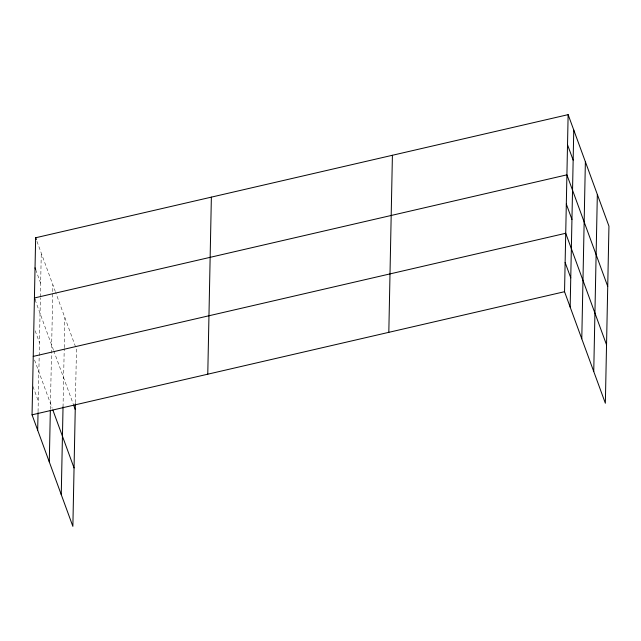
<?xml version="1.0" encoding="UTF-8"?>
<svg xmlns="http://www.w3.org/2000/svg" width="641" height="641" viewBox="0 0 641 641"><rect width="100%" height="100%" fill="white"/><g stroke="black" fill="none" stroke-linecap="round" stroke-linejoin="round"><path stroke-width="0.48" stroke-dasharray="3.21 2.4" d="M38.051 411.706L40.367 297.809M40.391 296.839L41.272 253.147M50.359 409.351L52.891 284.876M63.034 406.979L64.22 348.64M64.236 347.67L64.853 317.567M75.382 402.7L76.463 349.297L55.623 292.344M36.97 241.385L55.278 291.415M35.696 269.677L40.663 283.242M35.087 299.772L53.371 349.746M53.716 350.683L73.194 403.894M35.159 330.796L39.462 342.558M34.558 360.018L52.185 408.173M32.971 386.515L38.276 400.994"/><path stroke-width="0.96" d="M75.358 403.67L72.866 526.357L32.05 414.823L35.648 237.763L568.134 114.643L608.95 226.177L605.352 403.237L564.537 291.703L568.134 114.643M37.675 430.207L38.035 412.676M49.293 461.937L50.343 410.32M61.256 494.628L63.034 406.979M207.772 374.192L211.37 197.132M388.815 332.334L392.412 155.274M570.161 307.087L573.767 130.019M581.78 338.817L585.377 161.756M593.742 371.508L597.34 194.447M33.236 356.396L565.723 233.276L606.538 344.802M32.05 414.823L564.537 291.703M567.525 144.746L573.15 160.122M607.724 286.375L566.908 174.841L34.422 297.969L35.087 299.772M566.315 204.054L571.948 219.438M565.13 262.49L570.762 277.865M35.648 237.763L36.313 239.574M35.039 267.866L35.696 269.677M73.531 404.832L75.237 409.495M52.866 410.048L74.052 467.93"/></g></svg>
